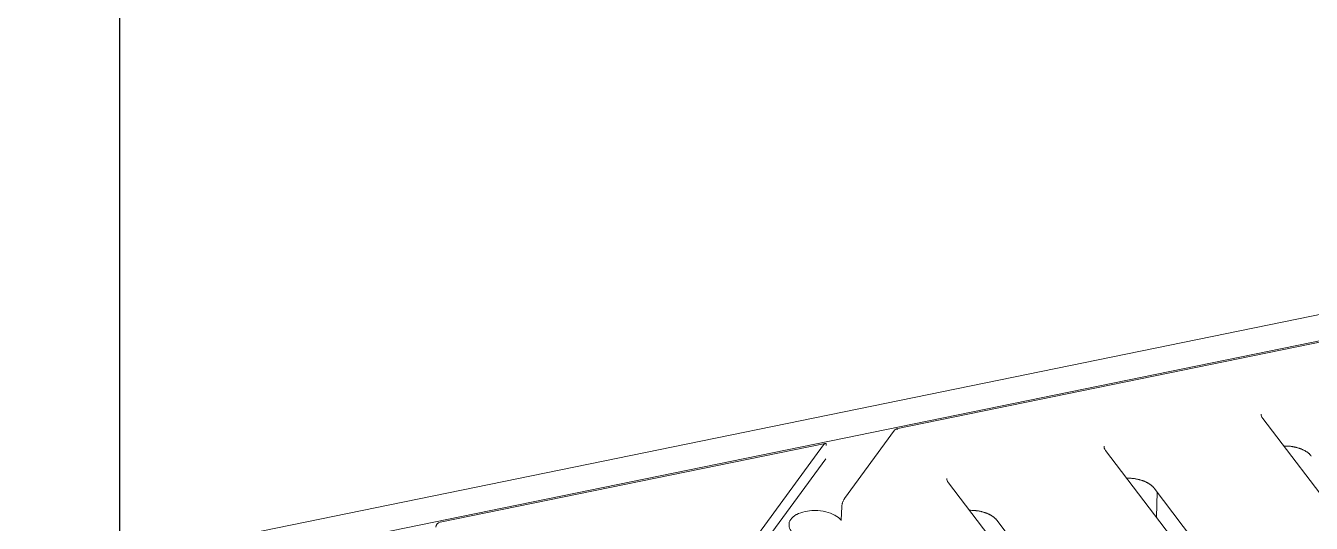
# Model space of a CAD drawing. Header units: millimetres. Extents: x 4267 to 8467, y 166 to 3136.
# Drawn here: x 5165.8 to 5273.1, y 2020.5 to 2062 of the extents above; entities that cross this region are included whole.
import ezdxf

# ---------------------------------------------------------------- set-up
doc = ezdxf.new("R2010")
doc.units = ezdxf.units.MM
doc.styles.get("Standard").update_dxf_attribs({"font": 'SimSun.ttf'})
doc.dimstyles.new('ISO-25', dxfattribs={"dimtxt": 2.5, "dimasz": 2.5, "dimexe": 1.25, "dimexo": 0.625, "dimtad": 1, "dimtxsty": 'Standard', "dimcen": 2.5, "dimadec": 0, "dimazin": 0, "dimtfac": 1, "dimtmove": 0, "dimatfit": 3, "dimfxl": 1, "dimarcsym": 0})

msp = doc.modelspace()

# ---------------------------------------------------------------- linework, layer by layer
at = {"linetype": 'Continuous', "lineweight": 5}
for p, q in [((5135.58, 2009.62, 326.37), (5554.13, 2095.27, 326.37)), ((5137.03, 2007.72, 326.37), (5555.58, 2093.36, 326.37)), ((5312.6, 2043.53, 326.37), (5238.48, 2028.36, 326.37)), ((5285.94, 2007.1, 326.37), (5269.1, 2029.23, 326.37)), ((5238.35, 2028.24, 326.37), (5234.17, 2022.55, 326.37)), ((5232.56, 2027.15, 326.37), (5200.4, 2020.57, 326.37)), ((5224.18, 2015.8, 326.37), (5232.42, 2027.03, 326.37)), ((5278.49, 1996.95, 326.37), (5255.97, 2026.55, 326.37)), ((5232.6, 2025.85, 326.37), (5223.86, 2013.95, 326.37)), ((5271.04, 1986.81, 326.37), (5242.84, 2023.86, 326.37)), ((5275.93, 2002.5, 326.37), (5260.02, 2023.41, 326.37)), ((5260.28, 2023.06, 326.37), (5260.21, 2020.97, 326.37)), ((5233.93, 2021.87, 326.37), (5233.88, 2020.73, 326.37)), ((5233.88, 2020.73, 326.37), (5233.9, 2020.77, 326.37)), ((5262.81, 1999.81, 326.37), (5246.89, 2020.72, 326.37))]:
    msp.add_line(p, q, dxfattribs=at)
for points in [[(5273.15, 2026.09), (5273.11, 2026.14, 0.012488), (5273.08, 2026.18, 0.0114), (5273.03, 2026.22, 0.010735), (5272.99, 2026.27, 0.01059), (5272.94, 2026.31, 0.010236), (5272.88, 2026.35, 0.009867), (5272.83, 2026.4, 0.009469), (5272.77, 2026.44, 0.009176), (5272.7, 2026.48, 0.008831), (5272.64, 2026.52, 0.008553), (5272.57, 2026.56, 0.008241), (5272.49, 2026.59, 0.007991), (5272.42, 2026.63, 0.007728), (5272.34, 2026.66, 0.007522), (5272.25, 2026.7, 0.007276), (5272.17, 2026.73, 0.00705), (5272.08, 2026.76, 0.006913), (5271.99, 2026.78, 0.006874), (5271.9, 2026.81, 0.006539), (5271.81, 2026.83, 0.006022), (5271.71, 2026.85, 0.006461), (5271.62, 2026.87, 0.007464), (5271.52, 2026.88, 0.005682), (5271.42, 2026.9, 0.002194), (5271.34, 2026.91, 0.007662), (5271.23, 2026.92, 0.012903), (5271.06, 2026.92, 0.006434), (5270.85, 2026.93, 0.003461)], [(5260.02, 2023.41), (5259.99, 2023.45, 0.012488), (5259.95, 2023.49, 0.0114), (5259.91, 2023.54, 0.010735), (5259.86, 2023.58, 0.01059), (5259.81, 2023.63, 0.010236), (5259.76, 2023.67, 0.009867), (5259.7, 2023.71, 0.009469), (5259.64, 2023.75, 0.009176), (5259.58, 2023.79, 0.008831), (5259.51, 2023.83, 0.008553), (5259.44, 2023.87, 0.008241), (5259.36, 2023.91, 0.007991), (5259.29, 2023.94, 0.007728), (5259.21, 2023.98, 0.007522), (5259.13, 2024.01, 0.007276), (5259.04, 2024.04, 0.00705), (5258.95, 2024.07, 0.006913), (5258.86, 2024.1, 0.006874), (5258.77, 2024.12, 0.006539), (5258.68, 2024.14, 0.006022), (5258.59, 2024.16, 0.006461), (5258.49, 2024.18, 0.007464), (5258.39, 2024.2, 0.005682), (5258.3, 2024.21, 0.002194), (5258.21, 2024.22, 0.007662), (5258.1, 2024.23, 0.012903), (5257.94, 2024.24, 0.006434), (5257.72, 2024.24, 0.003461)], [(5246.89, 2020.72), (5246.86, 2020.76, 0.012488), (5246.82, 2020.81, 0.0114), (5246.78, 2020.85, 0.010735), (5246.73, 2020.9, 0.01059), (5246.68, 2020.94, 0.010236), (5246.63, 2020.98, 0.009867), (5246.57, 2021.02, 0.009469), (5246.51, 2021.07, 0.009176), (5246.45, 2021.11, 0.008831), (5246.38, 2021.15, 0.008553), (5246.31, 2021.18, 0.008241), (5246.24, 2021.22, 0.007991), (5246.16, 2021.26, 0.007728), (5246.08, 2021.29, 0.007522), (5246, 2021.32, 0.007276), (5245.91, 2021.35, 0.00705), (5245.83, 2021.38, 0.006913), (5245.74, 2021.41, 0.006874), (5245.64, 2021.43, 0.006539), (5245.55, 2021.46, 0.006022), (5245.46, 2021.48, 0.006461), (5245.36, 2021.5, 0.007464), (5245.26, 2021.51, 0.005682), (5245.17, 2021.52, 0.002194), (5245.08, 2021.54, 0.007662), (5244.98, 2021.54, 0.012903), (5244.81, 2021.55, 0.006434), (5244.59, 2021.56, 0.003461)]]:
    msp.add_lwpolyline(points, format="xyb", dxfattribs=at)
for points in [[(5269.1, 2029.23, 326.37), (5268.99, 2029.37, 326.37), (5268.96, 2029.49, 326.37), (5268.96, 2029.58, 326.37)], [(5255.97, 2026.55, 326.37), (5255.86, 2026.69, 326.37), (5255.83, 2026.8, 326.37), (5255.84, 2026.9, 326.37)], [(5242.84, 2023.86, 326.37), (5242.73, 2024, 326.37), (5242.7, 2024.11, 326.37), (5242.71, 2024.21, 326.37)], [(5200.4, 2020.57, 326.37), (5200.2, 2020.53, 326.37), (5200.04, 2020.35, 326.37), (5200.03, 2020.15, 326.37)]]:
    msp.add_open_spline(points, degree=3, dxfattribs=at)
for points, knots in [([(5238.35, 2028.24, 326.37), (5238.37, 2028.27, 326.37), (5238.39, 2028.3, 326.37), (5238.42, 2028.32, 326.37), (5238.43, 2028.33, 326.37), (5238.46, 2028.36, 326.37), (5238.49, 2028.37, 326.37), (5238.53, 2028.36, 326.37), (5238.54, 2028.35, 326.37), (5238.55, 2028.32, 326.37), (5238.56, 2028.31, 326.37), (5238.56, 2028.3, 326.37), (5238.56, 2028.29, 326.37), (5238.56, 2028.29, 326.37)], [0, 0, 0, 0, 0.1875, 0.1875, 0.25, 0.25, 0.5, 0.5, 0.6875, 0.6875, 0.75, 0.75, 0.8050392, 0.8050392, 0.8050392, 0.8050392]), ([(5232.64, 2026.98, 326.37), (5232.64, 2027.02, 326.37), (5232.64, 2027.05, 326.37), (5232.64, 2027.08, 326.37), (5232.64, 2027.09, 326.37), (5232.62, 2027.13, 326.37), (5232.61, 2027.14, 326.37), (5232.57, 2027.15, 326.37), (5232.55, 2027.15, 326.37), (5232.52, 2027.13, 326.37), (5232.52, 2027.13, 326.37), (5232.48, 2027.1, 326.37), (5232.45, 2027.07, 326.37), (5232.42, 2027.03, 326.37)], [0, 0, 0, 0, 0.1875, 0.1875, 0.25, 0.25, 0.5, 0.5, 0.6875, 0.6875, 0.75, 0.75, 1, 1, 1, 1]), ([(5234.17, 2022.55, 326.37), (5234.16, 2022.53, 326.37), (5234.15, 2022.52, 326.37), (5234.13, 2022.49, 326.37), (5234.12, 2022.47, 326.37), (5234.11, 2022.46, 326.37), (5234.11, 2022.45, 326.37), (5234.1, 2022.43, 326.37), (5234.1, 2022.43, 326.37), (5234.07, 2022.38, 326.37), (5234.06, 2022.35, 326.37), (5234.04, 2022.31, 326.37), (5234.04, 2022.3, 326.37), (5234.03, 2022.28, 326.37), (5234.03, 2022.27, 326.37), (5234.02, 2022.26, 326.37), (5234.02, 2022.26, 326.37), (5234.02, 2022.26, 326.37), (5234.02, 2022.26, 326.37), (5234.01, 2022.22, 326.37), (5234, 2022.18, 326.37), (5233.98, 2022.14, 326.37), (5233.98, 2022.12, 326.37), (5233.97, 2022.1, 326.37), (5233.97, 2022.09, 326.37), (5233.97, 2022.08, 326.37), (5233.96, 2022.07, 326.37), (5233.96, 2022.07, 326.37), (5233.94, 2021.99, 326.37), (5233.94, 2021.92, 326.37), (5233.93, 2021.87, 326.37)], [0, 0, 0, 0, 0.125, 0.125, 0.1875, 0.1875, 0.21875, 0.21875, 0.25, 0.25, 0.375, 0.375, 0.4375, 0.4375, 0.46875, 0.484375, 0.492188, 0.492188, 0.5, 0.5, 0.625, 0.625, 0.6875, 0.6875, 0.71875, 0.734375, 0.734375, 0.75, 0.75, 1, 1, 1, 1]), ([(5233.88, 2020.73, 326.37), (5233.75, 2020.88, 326.37), (5233.59, 2021.01, 326.37), (5233.37, 2021.14, 326.37), (5233.35, 2021.14, 326.37), (5233.12, 2021.27, 326.37), (5232.88, 2021.36, 326.37), (5232.31, 2021.5, 326.37), (5232.01, 2021.53, 326.37), (5231.68, 2021.54, 326.37), (5231.66, 2021.54, 326.37), (5231.38, 2021.53, 326.37), (5231.12, 2021.51, 326.37), (5230.61, 2021.4, 326.37), (5230.38, 2021.32, 326.37), (5230.16, 2021.2, 326.37), (5230.15, 2021.2, 326.37), (5229.94, 2021.08, 326.37), (5229.78, 2020.95, 326.37), (5229.56, 2020.64, 326.37), (5229.51, 2020.48, 326.37), (5229.53, 2020.29, 326.37), (5229.53, 2020.29, 326.37), (5229.54, 2020.13, 326.37), (5229.6, 2019.98, 326.37), (5229.71, 2019.84, 326.37)], [0, 0, 0, 0, 0.125, 0.125, 0.132812, 0.132812, 0.25, 0.25, 0.375, 0.375, 0.382812, 0.382812, 0.5, 0.5, 0.625, 0.625, 0.632812, 0.632812, 0.75, 0.75, 0.875, 0.875, 0.882812, 0.882812, 1, 1, 1, 1])]:
    msp.add_open_spline(points, degree=3, knots=knots, dxfattribs=at)

# ---------------------------------------------------------------- leaders
at = {"lineweight": 5}
msp.add_leader([(5173.64, 1899.51, 326.37), (5173.64, 2142.61, 326.37), (5216.54, 2142.61, 326.37)], dimstyle='ISO-25', override={"dimtxt": 10, "dimgap": 0.625, "dimtad": 0, "dimarcsym": 1}, dxfattribs=at)

doc.saveas('drawing.dxf')
